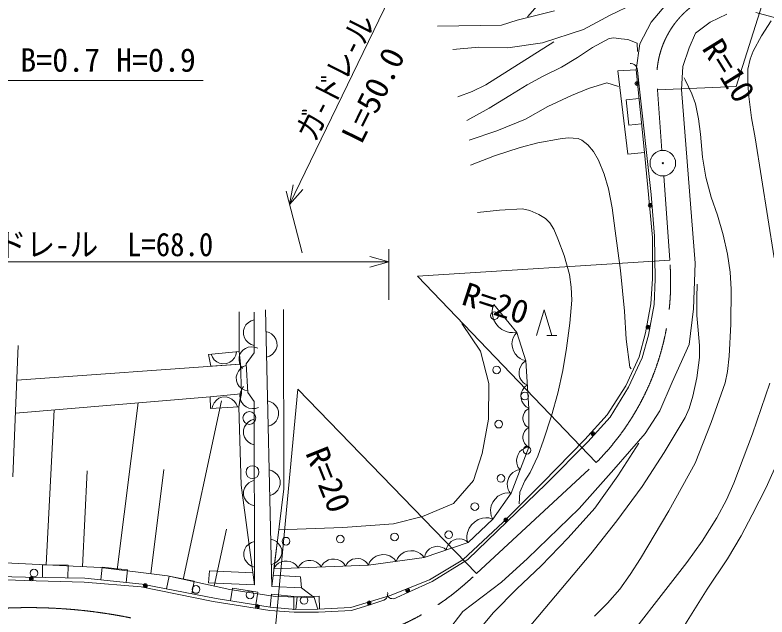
# Model space of a CAD drawing. Units: millimetres, scale not verified. Extents: x 40000 to 680000, y 20000 to 380000.
# Drawn here: x 285008 to 343764, y 272513 to 319555 of the extents above; entities that cross this region are included whole.
import ezdxf
from ezdxf.enums import TextEntityAlignment as Align

# ---------------------------------------------------------------- set-up
doc = ezdxf.new("R2010")
doc.units = ezdxf.units.MM
doc.header["$LTSCALE"] = 1000
doc.linetypes.add('CHAIN', pattern=[18.5, 12, -1.5, 3.5, -1.5])
for name, color, linetype, lineweight in [('M-BGD', 7, 'Continuous', 13), ('M-BMK', 2, 'CHAIN', 13), ('M-BMK-SRVR', 3, 'Continuous', 13), ('M-STR-HTXT', 7, 'Continuous', 13)]:
    doc.layers.add(name, color=color, linetype=linetype, lineweight=lineweight)
doc.styles.add('ＭＳ ゴシック', font='')
doc.styles.get('ＭＳ ゴシック').set_extended_font_data('MS Gothic')

msp = doc.modelspace()

# ---------------------------------------------------------------- linework, layer by layer
at = {"layer": 'M-BGD'}
for p, q in [((331506, 319535), (333365, 320422)), ((334728, 319000), (335866, 320365)), ((327155, 319873), (324240, 319155)), ((342902, 319746), (345414, 319063)), ((324240, 319155), (323015, 318774)), ((329436, 318437), (331506, 319535)), ((339337, 319001), (340639, 319622)), ((323015, 318774), (318030, 318690)), ((333818, 317317), (334728, 319000)), ((338189, 318133), (339337, 319001)), ((326225, 317380), (329436, 318437)), ((337693, 316986), (338189, 318133)), ((323522, 317000), (326225, 317380)), ((333545, 315270), (333818, 317317)), ((319213, 316873), (321241, 317042)), ((321241, 317042), (323522, 317000)), ((337197, 315529), (337693, 316986)), ((333076, 315756), (333155, 315764)), ((333155, 315764), (333279, 315738)), ((333279, 315738), (333385, 315689)), ((333385, 315689), (333495, 315601)), ((333495, 315601), (333566, 315508)), ((337073, 313730), (337197, 315529)), ((332101, 315201), (333545, 315270)), ((332895, 308678), (332101, 315201)), ((333545, 315270), (334182, 308809)), ((334182, 308809), (333545, 315270)), ((333566, 315508), (333621, 315374)), ((333621, 315374), (333639, 315215)), ((333639, 315215), (333750, 314221)), ((333750, 314221), (334721, 305529)), ((338158, 300164), (337073, 313730)), ((333766, 313035), (332771, 312937)), ((332771, 312937), (332967, 310946)), ((332967, 310946), (333962, 311044)), ((334182, 308809), (332895, 308678)), ((334501, 305534), (334182, 308809)), ((334819, 302181), (334501, 305534)), ((334721, 305529), (334985, 302264)), ((334819, 298951), (334819, 302181)), ((334985, 302264), (335030, 298910)), ((338034, 296599), (338158, 300164)), ((334683, 296995), (334819, 298951)), ((335030, 298910), (334941, 296925)), ((322431, 296944), (322322, 296636)), ((322431, 296944), (324231, 294754)), ((334273, 294720), (334683, 296995)), ((334941, 296925), (334500, 294529)), ((302516, 293249), (302516, 296357)), ((303694, 296325), (303694, 293151)), ((305068, 274897), (304577, 296521)), ((305984, 296554), (306017, 282519)), ((322322, 296636), (322299, 296400)), ((322299, 296400), (322311, 296120)), ((325752, 294509), (326352, 296509)), ((326352, 296509), (326952, 294509)), ((337693, 293808), (338034, 296599)), ((303454, 295658), (303254, 295538)), ((303694, 295738), (303454, 295658)), ((322311, 296120), (322395, 295754)), ((322395, 295754), (322565, 295459)), ((302934, 295138), (302854, 294898)), ((303054, 295338), (302934, 295138)), ((303254, 295538), (303054, 295338)), ((321385, 293280), (319912, 295439)), ((322565, 295459), (322778, 295199)), ((322778, 295199), (323035, 294975)), ((323035, 294975), (323378, 294822)), ((302854, 294898), (302854, 294578)), ((302854, 294578), (302934, 294338)), ((304858, 294743), (304616, 294818)), ((305061, 294628), (304858, 294743)), ((305265, 294432), (305061, 294628)), ((305390, 294235), (305265, 294432)), ((323378, 294822), (323650, 294756)), ((323650, 294756), (323886, 294733)), ((323961, 294382), (323883, 294165)), ((323886, 294733), (324209, 294781)), ((324052, 294555), (323961, 294382)), ((324231, 294754), (324052, 294555)), ((324231, 294754), (324918, 292530)), ((326552, 294509), (327352, 294509)), ((333773, 292855), (334273, 294720)), ((334500, 294529), (334015, 292765)), ((302934, 294338), (303054, 294138)), ((303054, 294138), (303254, 293938)), ((303254, 293938), (303454, 293818)), ((303454, 293818), (303694, 293738)), ((305475, 293997), (305390, 294235)), ((305482, 293677), (305475, 293997)), ((323883, 294165), (323833, 293861)), ((323833, 293861), (323870, 293584)), ((336360, 290863), (337693, 293808)), ((285263, 293741), (284837, 283476)), ((300128, 293020), (302516, 293249)), ((302261, 292984), (302318, 293230)), ((302615, 292268), (302516, 293249)), ((302516, 293249), (302615, 292268)), ((302800, 293351), (302611, 293092)), ((303006, 293497), (302800, 293351)), ((303221, 293588), (303006, 293497)), ((303500, 293632), (303221, 293588)), ((303732, 293610), (303500, 293632)), ((303973, 293533), (303732, 293610)), ((305097, 293028), (305292, 293232)), ((305292, 293232), (305408, 293435)), ((305408, 293435), (305482, 293677)), ((322039, 290761), (321385, 293280)), ((323870, 293584), (323951, 293320)), ((323951, 293320), (324077, 293070)), ((300299, 292104), (300128, 293020)), ((300327, 293039), (300430, 292808)), ((300430, 292808), (300568, 292621)), ((300568, 292621), (300786, 292441)), ((301981, 292555), (302161, 292773)), ((302161, 292773), (302261, 292984)), ((302534, 292851), (302513, 292619)), ((302513, 292619), (302556, 292340)), ((302611, 293092), (302534, 292851)), ((303694, 293151), (303073, 292301)), ((304661, 292818), (304900, 292903)), ((304900, 292903), (305097, 293028)), ((324077, 293070), (324290, 292847)), ((324290, 292847), (324476, 292712)), ((324476, 292712), (324649, 292621)), ((324649, 292621), (324909, 292557)), ((332727, 290580), (333773, 292855)), ((334015, 292765), (332956, 290470)), ((285151, 291029), (302615, 292268)), ((302615, 292268), (300299, 292104)), ((300786, 292441), (300997, 292340)), ((300997, 292340), (301243, 292283)), ((301243, 292283), (301562, 292314)), ((301562, 292314), (301793, 292417)), ((301793, 292417), (301981, 292555)), ((302556, 292340), (302647, 292125)), ((302713, 289978), (302615, 292268)), ((302647, 292125), (302793, 291919)), ((302845, 292077), (302652, 291945)), ((303080, 292170), (302845, 292077)), ((303073, 292301), (303203, 290043)), ((324524, 292125), (324424, 291890)), ((324628, 292283), (324524, 292125)), ((324735, 292404), (324628, 292283)), ((324918, 292530), (324735, 292404)), ((324918, 292530), (325147, 288800)), ((302356, 291527), (302290, 291283)), ((302464, 291734), (302356, 291527)), ((302652, 291945), (302464, 291734)), ((324424, 291890), (324400, 291660)), ((324400, 291660), (324414, 291433)), ((324414, 291433), (324466, 291208)), ((302290, 291283), (302309, 290964)), ((302309, 290964), (302402, 290729)), ((324466, 291208), (324594, 290987)), ((324594, 290987), (324717, 290842)), ((324717, 290842), (324838, 290735)), ((335384, 288622), (336360, 290863)), ((302402, 290729), (302534, 290536)), ((302534, 290536), (302745, 290348)), ((302719, 290309), (302626, 290095)), ((302868, 290514), (302719, 290309)), ((302745, 290348), (302952, 290240)), ((322006, 287980), (322039, 290761)), ((324760, 290400), (324661, 290250)), ((324861, 290514), (324760, 290400)), ((324838, 290735), (325034, 290633)), ((325034, 290633), (324861, 290514)), ((331271, 288305), (332727, 290580)), ((332956, 290470), (331500, 288132)), ((300259, 289716), (285043, 288442)), ((300259, 289716), (302647, 289945)), ((300292, 288800), (300259, 289716)), ((301178, 289695), (300943, 289601)), ((301497, 289714), (301178, 289695)), ((301742, 289648), (301497, 289714)), ((302484, 288931), (302713, 289978)), ((302647, 289945), (302484, 288931)), ((302626, 290095), (302579, 289816)), ((302579, 289816), (302598, 289584)), ((302952, 290240), (303196, 290174)), ((303203, 290043), (303694, 289356)), ((324566, 290027), (324544, 289810)), ((324544, 289810), (324557, 289594)), ((324661, 290250), (324566, 290027)), ((292997, 276205), (294627, 289245)), ((298141, 275453), (301138, 289406)), ((300563, 289257), (300455, 289050)), ((300751, 289469), (300563, 289257)), ((300943, 289601), (300751, 289469)), ((301949, 289540), (301742, 289648)), ((302160, 289353), (301949, 289540)), ((302292, 289160), (302160, 289353)), ((302386, 288925), (302292, 289160)), ((302598, 289584), (302672, 289342)), ((302672, 289342), (302858, 289081)), ((302858, 289081), (303063, 288933)), ((303694, 289356), (303727, 275028)), ((304981, 289337), (304739, 289412)), ((305183, 289222), (304981, 289337)), ((305388, 289026), (305183, 289222)), ((324557, 289594), (324606, 289381)), ((324606, 289381), (324727, 289172)), ((324727, 289172), (324844, 289035)), ((287446, 276584), (288059, 288694)), ((302484, 288931), (300292, 288800)), ((300455, 289050), (300390, 288806)), ((302680, 282814), (302484, 288931)), ((303063, 288933), (303277, 288840)), ((303277, 288840), (303556, 288793)), ((303556, 288793), (303788, 288812)), ((303788, 288812), (304030, 288886)), ((305512, 288829), (305388, 289026)), ((305598, 288591), (305512, 288829)), ((305605, 288271), (305598, 288591)), ((324817, 288500), (324727, 288320)), ((324907, 288620), (324817, 288500)), ((324844, 289035), (324958, 288933)), ((324997, 288710), (324907, 288620)), ((324958, 288933), (325144, 288837)), ((325147, 288800), (324997, 288710)), ((325147, 288800), (325147, 285791)), ((334237, 286855), (335384, 288622)), ((303697, 287968), (303458, 287888)), ((305415, 287826), (305530, 288029)), ((305530, 288029), (305605, 288271)), ((321515, 285298), (322006, 287980)), ((324727, 288320), (324697, 288140)), ((324697, 288140), (324697, 287960)), ((324697, 287960), (324727, 287780)), ((329534, 286373), (331271, 288305)), ((331500, 288132), (329779, 286190)), ((302939, 287367), (302859, 287126)), ((303058, 287567), (302939, 287367)), ((303258, 287767), (303058, 287567)), ((303458, 287888), (303258, 287767)), ((304784, 287412), (305022, 287497)), ((305022, 287497), (305220, 287622)), ((305220, 287622), (305415, 287826)), ((324727, 287780), (324817, 287600)), ((324817, 287600), (324907, 287480)), ((324907, 287480), (324997, 287390)), ((324997, 287390), (325147, 287300)), ((302859, 287126), (302860, 286806)), ((302860, 286806), (302941, 286567)), ((324727, 286820), (324697, 286640)), ((324817, 287000), (324727, 286820)), ((324907, 287120), (324817, 287000)), ((324997, 287210), (324907, 287120)), ((325147, 287300), (324997, 287210)), ((331787, 284033), (334237, 286855)), ((302941, 286567), (303061, 286367)), ((303061, 286367), (303261, 286167)), ((303261, 286167), (303462, 286048)), ((324697, 286640), (324697, 286460)), ((324697, 286460), (324727, 286280)), ((324727, 286280), (324817, 286100)), ((326256, 283030), (329534, 286373)), ((329779, 286190), (326514, 282925)), ((303462, 286048), (303702, 285968)), ((325147, 285791), (323773, 282192)), ((324621, 285585), (324433, 285412)), ((324781, 285686), (324621, 285585)), ((324929, 285752), (324781, 285686)), ((324817, 286100), (324907, 285980)), ((324907, 285980), (324997, 285890)), ((325147, 285791), (324929, 285752)), ((324997, 285890), (325147, 285800)), ((320828, 283171), (321515, 285298)), ((324235, 285000), (324189, 284773)), ((324316, 285213), (324235, 285000)), ((324433, 285412), (324316, 285213)), ((324189, 284773), (324214, 284520)), ((324214, 284520), (324266, 284337)), ((290274, 276440), (290653, 283936)), ((295614, 275878), (296633, 284033)), ((305103, 283931), (304861, 284006)), ((305306, 283816), (305103, 283931)), ((305510, 283620), (305306, 283816)), ((323915, 283799), (323718, 283617)), ((324084, 283906), (323915, 283799)), ((324239, 283975), (324084, 283906)), ((324469, 284016), (324239, 283975)), ((324266, 284337), (324332, 284190)), ((324332, 284190), (324469, 284016)), ((329090, 280994), (331787, 284033)), ((305635, 283423), (305510, 283620)), ((305720, 283185), (305635, 283423)), ((323595, 283407), (323509, 283183)), ((323718, 283617), (323595, 283407)), ((303727, 275028), (302680, 282814)), ((303069, 282791), (302950, 282590)), ((303269, 282991), (303069, 282791)), ((303468, 283111), (303269, 282991)), ((303708, 283192), (303468, 283111)), ((305538, 282420), (305653, 282623)), ((305653, 282623), (305728, 282865)), ((305728, 282865), (305720, 283185)), ((319258, 281372), (320828, 283171)), ((326514, 282925), (320381, 276999)), ((323138, 279912), (326256, 283030)), ((323509, 283183), (323461, 282945)), ((323461, 282945), (323487, 282678)), ((323487, 282678), (323542, 282486)), ((302950, 282590), (302870, 282350)), ((302870, 282350), (302871, 282030)), ((302871, 282030), (302951, 281790)), ((304907, 282006), (305145, 282091)), ((306017, 282519), (305068, 274897)), ((305145, 282091), (305342, 282216)), ((305342, 282216), (305538, 282420)), ((323773, 282192), (322341, 280164)), ((323035, 282101), (322739, 281942)), ((323273, 282178), (323035, 282101)), ((323482, 282214), (323273, 282178)), ((323773, 282192), (323482, 282214)), ((323542, 282486), (323612, 282331)), ((323612, 282331), (323756, 282147)), ((302951, 281790), (303072, 281591)), ((303072, 281591), (303272, 281391)), ((322353, 281481), (322221, 281207)), ((322526, 281726), (322353, 281481)), ((322739, 281942), (322526, 281726)), ((303272, 281391), (303473, 281272)), ((303473, 281272), (303713, 281192)), ((316837, 280358), (319258, 281372)), ((322221, 281207), (322170, 280875)), ((322170, 280875), (322177, 280625)), ((325059, 277091), (329090, 280994)), ((314580, 279802), (316837, 280358)), ((322177, 280625), (322213, 280416)), ((322213, 280416), (322331, 280150)), ((310622, 279507), (314580, 279802)), ((319989, 276988), (323138, 279912)), ((322341, 280164), (320411, 278332)), ((320687, 279710), (320489, 279448)), ((320922, 279933), (320687, 279710)), ((321194, 280117), (320922, 279933)), ((321541, 280223), (321194, 280117)), ((321809, 280254), (321541, 280223)), ((322038, 280248), (321809, 280254)), ((322341, 280164), (322038, 280248)), ((300578, 274930), (301530, 279364)), ((305240, 276274), (305618, 279311)), ((305618, 279311), (310622, 279507)), ((320366, 279108), (320320, 278841)), ((320489, 279448), (320366, 279108)), ((305226, 278525), (304984, 278600)), ((305429, 278410), (305226, 278525)), ((319282, 278516), (319090, 278412)), ((319487, 278586), (319282, 278516)), ((319703, 278622), (319487, 278586)), ((319942, 278590), (319703, 278622)), ((320113, 278534), (319942, 278590)), ((320251, 278467), (320113, 278534)), ((320320, 278841), (320315, 278612)), ((320315, 278612), (320383, 278305)), ((303080, 278014), (302961, 277814)), ((303280, 278215), (303080, 278014)), ((303479, 278335), (303280, 278215)), ((303719, 278416), (303479, 278335)), ((305633, 278214), (305429, 278410)), ((305758, 278017), (305633, 278214)), ((305843, 277779), (305758, 278017)), ((320411, 278332), (316976, 277154)), ((317580, 277932), (317387, 277828)), ((317784, 278002), (317580, 277932)), ((318000, 278038), (317784, 278002)), ((318239, 278006), (318000, 278038)), ((318411, 277950), (318239, 278006)), ((318548, 277883), (318411, 277950)), ((318752, 277953), (318708, 277748)), ((318819, 278090), (318752, 277953)), ((318920, 278239), (318819, 278090)), ((319090, 278412), (318920, 278239)), ((320411, 278332), (320251, 278467)), ((302961, 277814), (302881, 277574)), ((302881, 277574), (302882, 277254)), ((305776, 277217), (305850, 277459)), ((305850, 277459), (305843, 277779)), ((313487, 277348), (313231, 277269)), ((313748, 277383), (313487, 277348)), ((314016, 277375), (313748, 277383)), ((314295, 277280), (314016, 277375)), ((315167, 277398), (315010, 277243)), ((315411, 277564), (315167, 277398)), ((315667, 277643), (315411, 277564)), ((315928, 277678), (315667, 277643)), ((316196, 277670), (315928, 277678)), ((316475, 277575), (316196, 277670)), ((316667, 277467), (316475, 277575)), ((316816, 277354), (316667, 277467)), ((316976, 277154), (316816, 277354)), ((317049, 277370), (317006, 277164)), ((317117, 277507), (317049, 277370)), ((317218, 277656), (317117, 277507)), ((317387, 277828), (317218, 277656)), ((318708, 277748), (318548, 277883)), ((279355, 276991), (291688, 276369)), ((302882, 277254), (302962, 277014)), ((302962, 277014), (303083, 276814)), ((303083, 276814), (303283, 276615)), ((305268, 276685), (305465, 276810)), ((305465, 276810), (305660, 277014)), ((305817, 276829), (305594, 276706)), ((305660, 277014), (305776, 277217)), ((306044, 276876), (305817, 276829)), ((306272, 276885), (306044, 276876)), ((306501, 276856), (306272, 276885)), ((306733, 276751), (306501, 276856)), ((306890, 276643), (306733, 276751)), ((307474, 276758), (307334, 276645)), ((307685, 276875), (307474, 276758)), ((307899, 276919), (307685, 276875)), ((308115, 276928), (307899, 276919)), ((308333, 276900), (308115, 276928)), ((308553, 276801), (308333, 276900)), ((308701, 276699), (308553, 276801)), ((309291, 276852), (309144, 276732)), ((309515, 276975), (309291, 276852)), ((309741, 277022), (309515, 276975)), ((309969, 277031), (309741, 277022)), ((310198, 277002), (309969, 277031)), ((310430, 276897), (310198, 277002)), ((310587, 276789), (310430, 276897)), ((310705, 276680), (310587, 276789)), ((311031, 276791), (310927, 276678)), ((311171, 276904), (311031, 276791)), ((311382, 277021), (311171, 276904)), ((311597, 277065), (311382, 277021)), ((311812, 277074), (311597, 277065)), ((312030, 277046), (311812, 277074)), ((312250, 276947), (312030, 277046)), ((312398, 276844), (312250, 276947)), ((312510, 276741), (312398, 276844)), ((312625, 276565), (312510, 276741)), ((312717, 276800), (312616, 276564)), ((316976, 277154), (312625, 276565)), ((312830, 276948), (312717, 276800)), ((312987, 277103), (312830, 276948)), ((313231, 277269), (312987, 277103)), ((314487, 277172), (314295, 277280)), ((314636, 277059), (314487, 277172)), ((314796, 276859), (314636, 277059)), ((314897, 277095), (314796, 276859)), ((315010, 277243), (314897, 277095)), ((317385, 275413), (319989, 276988)), ((320381, 276999), (317601, 275278)), ((323013, 275231), (325059, 277091)), ((287161, 276595), (287144, 275595)), ((289161, 276560), (287161, 276595)), ((289144, 275560), (289161, 276560)), ((291688, 276369), (296922, 275715)), ((291807, 276407), (291707, 275412)), ((293797, 276206), (291807, 276407)), ((293697, 275212), (293797, 276206)), ((303283, 276615), (303484, 276495)), ((303484, 276495), (303724, 276416)), ((305030, 276600), (305268, 276685)), ((305337, 276468), (305231, 276274)), ((312625, 276565), (305240, 276274)), ((305447, 276586), (305337, 276468)), ((305594, 276706), (305447, 276586)), ((307008, 276534), (306890, 276643)), ((307129, 276348), (307008, 276534)), ((307230, 276533), (307129, 276348)), ((307334, 276645), (307230, 276533)), ((308813, 276595), (308701, 276699)), ((308928, 276419), (308813, 276595)), ((309034, 276614), (308928, 276419)), ((309144, 276732), (309034, 276614)), ((310827, 276494), (310705, 276680)), ((310927, 276678), (310827, 276494)), ((279381, 275823), (285814, 275619)), ((285721, 275365), (279455, 275585)), ((285814, 275619), (290474, 275537)), ((297044, 275689), (296851, 274708)), ((296922, 275715), (301797, 274668)), ((299006, 275302), (297044, 275689)), ((300128, 275191), (300194, 276107)), ((300194, 276107), (303600, 275972)), ((307325, 275649), (305178, 275783)), ((307391, 274799), (307325, 275649)), ((290398, 275232), (285721, 275365)), ((294854, 274879), (290398, 275232)), ((290474, 275537), (294930, 275087)), ((294930, 275087), (300734, 273943)), ((298813, 274321), (299006, 275302)), ((303727, 275028), (300128, 275191)), ((314332, 274191), (317385, 275413)), ((317601, 275278), (315748, 274440)), ((320005, 272937), (323013, 275231)), ((300502, 273732), (294854, 274879)), ((301797, 274668), (305330, 274112)), ((302005, 274757), (301851, 273769)), ((303981, 274450), (302005, 274757)), ((303828, 273462), (303981, 274450)), ((305068, 274897), (307391, 274799)), ((307391, 274799), (308372, 274046)), ((314102, 274422), (314126, 274346)), ((315748, 274440), (314837, 274028)), ((300734, 273943), (304945, 273288)), ((305053, 274283), (304951, 273288)), ((307042, 274080), (305053, 274283)), ((305330, 274112), (308372, 274046)), ((308782, 274128), (306783, 274080)), ((306783, 274080), (306806, 273081)), ((306941, 273085), (307042, 274080)), ((308372, 274046), (308665, 273125)), ((308806, 273128), (308782, 274128)), ((311246, 273259), (314332, 274191)), ((313831, 273813), (313678, 273766)), ((313953, 273893), (313831, 273813)), ((314030, 273980), (313953, 273893)), ((314096, 274106), (314030, 273980)), ((314109, 274181), (314084, 274236)), ((314123, 274219), (314096, 274106)), ((314168, 274098), (314109, 274181)), ((314126, 274346), (314123, 274219)), ((314272, 274014), (314168, 274098)), ((314360, 273966), (314272, 274014)), ((314458, 273944), (314360, 273966)), ((314592, 273939), (314458, 273944)), ((314691, 273962), (314592, 273939)), ((314837, 274028), (314691, 273962)), ((304914, 273026), (300502, 273732)), ((304945, 273288), (306948, 273084)), ((308665, 273125), (311246, 273259)), ((312724, 273467), (311312, 273026)), ((313678, 273766), (312724, 273467)), ((306811, 272894), (304914, 273026)), ((308709, 272894), (306811, 272894)), ((306948, 273084), (308665, 273125)), ((311312, 273026), (308709, 272894)), ((318734, 271262), (320005, 272937))]:
    msp.add_line(p, q, dxfattribs=at)
for points in [[(325057, 319414), (331361, 326594), (333426, 328985), (335628, 331359), (336764, 332374), (337909, 333266), (339409, 334316)], [(344325, 300588), (342842, 309949), (342553, 311522), (342354, 313177), (342257, 314170), (342276, 315333), (342451, 316116), (342686, 316742), (343329, 317932), (344084, 319111)], [(319606, 313163), (320732, 313585), (321809, 314100), (327107, 317463)], [(320306, 311315), (322065, 312268), (323671, 313258), (325024, 314112), (326269, 314782), (327705, 315490), (328962, 316226), (330125, 317008), (331429, 317728), (331794, 317777), (332383, 317708), (332887, 317639), (333609, 317366), (333659, 316716)], [(330298, 272584), (331298, 273585), (332258, 274692), (333087, 275820), (333889, 277094), (336095, 280805), (338163, 284541), (339400, 287714), (340493, 290822), (340684, 291703), (340823, 292893), (340939, 295400), (340960, 298134), (340877, 299467), (340685, 300856), (340348, 302381), (339894, 303915), (339408, 305316), (338984, 306871), (338733, 308452), (338558, 310233), (338418, 311434), (338173, 312603), (337893, 313400), (337373, 314484), (337285, 314652)], [(320506, 309765), (322657, 310515), (324886, 311405), (326650, 312395), (328494, 313278), (329808, 313816), (331258, 314266), (332158, 313966)], [(320606, 307815), (322469, 308539), (324486, 309205), (325850, 309560), (327616, 309889), (328218, 309958), (329014, 309896), (329287, 309784), (329769, 309418), (330205, 308893), (330604, 308200), (331047, 307110), (331392, 305963), (331673, 304476), (331894, 302691), (332309, 299587), (332630, 296424), (332773, 294217), (333056, 292041), (333158, 291912)], [(321156, 304114), (322857, 304314), (324654, 304415), (325237, 304275), (325940, 303973), (326449, 303649), (326788, 303317), (327107, 302817), (327427, 302068), (327909, 300765), (328340, 299271), (328475, 298278), (328506, 297263), (328357, 295469), (328090, 293522), (327808, 291762), (327421, 290004), (326938, 288236), (326304, 286339), (325847, 285083), (325249, 283815), (324837, 283147), (324456, 282267), (324407, 281360)], [(324064, 270383), (330002, 277456), (332034, 280027), (334015, 282709), (335740, 285372), (337371, 288105), (337681, 288817), (337971, 289772), (338280, 291190), (338496, 292779), (338505, 293726), (338391, 294921), (338289, 296064), (338278, 297463), (338314, 298515)], [(327652, 261659), (328669, 264152), (329770, 266555), (330646, 267892), (331593, 269152), (337503, 276770), (338696, 278449), (339846, 280263), (340606, 281672), (341188, 282957), (342623, 286819), (343984, 290794)], [(333762, 286085), (332100, 283552), (330312, 281021), (328226, 278698), (326114, 276496), (324222, 274712), (322402, 272856), (321078, 271280), (319842, 269636), (318339, 267005), (316721, 264434), (315602, 263203), (314232, 261877), (313457, 261654), (312662, 261541), (311472, 261407), (310242, 261394), (308852, 261466), (307482, 261655), (306507, 261885), (305417, 262013), (304668, 262010)], [(344674, 284785), (343702, 282632), (342620, 280490), (341760, 278856), (340681, 277053), (339085, 274678), (337404, 271976), (336711, 270748), (336009, 269268), (335662, 268207), (335403, 267036), (335319, 266592)]]:
    msp.add_lwpolyline(points, dxfattribs=at)
for centre, radius in [((333601, 314204), 150), ((333601, 314204), 90), ((333601, 314204), 30), ((334639, 304675), 150), ((334639, 304675), 90), ((334639, 304675), 30), ((322471, 296060), 300), ((334464, 295163), 150), ((334464, 295163), 90), ((334464, 295163), 30), ((322638, 291821), 300), ((324841, 289785), 300), ((303318, 288065), 500), ((322805, 287582), 300), ((330153, 286838), 150), ((330153, 286838), 90), ((330153, 286838), 30), ((325009, 285546), 300), ((303564, 283830), 500), ((322973, 283342), 300), ((320937, 281139), 300), ((323360, 280086), 150), ((323360, 280086), 90), ((323360, 280086), 30), ((318901, 278936), 300), ((306182, 278434), 300), ((310422, 278601), 300), ((314661, 278769), 300), ((286487, 275939), 300), ((286287, 275499), 150), ((286287, 275499), 90), ((286287, 275499), 30), ((295192, 274964), 150), ((295192, 274964), 90), ((295192, 274964), 30), ((299151, 274661), 300), ((303372, 274235), 300), ((315686, 274577), 150), ((315686, 274577), 90), ((315686, 274577), 30), ((307593, 273809), 300), ((303934, 273335), 150), ((303934, 273335), 90), ((303934, 273335), 30), ((312679, 273611), 150), ((312679, 273611), 90), ((312679, 273611), 30)]:
    msp.add_circle(centre, radius, dxfattribs=at)
at = {"layer": 'M-BMK'}
for p, q in [((335557, 308975), (335223, 313703)), ((336165, 300385), (335698, 306980)), ((321071, 275921), (330426, 284580))]:
    msp.add_line(p, q, dxfattribs=at)
for centre, radius, start, end in [((342154, 314682), 7000, 76.85404, 188.03635), ((316238, 298677), 20000, 315.18465, 4.89902), ((307002, 290136), 20000, 264.89894, 314.7047), ((286077, 233244), 40000, 78.5106, 121.86966)]:
    msp.add_arc(centre, radius, start, end, dxfattribs=at)
at = {"layer": 'M-BMK-SRVR'}
for radius in [1000, 40]:
    msp.add_circle((335628, 307978), radius, dxfattribs=at)
at = {"layer": 'M-STR-HTXT'}
for p, q in [((306460, 304757), (315700, 323857)), ((341347, 313960), (343746, 321498)), ((271025, 314427), (299708, 314427)), ((335223, 313703), (341347, 313960)), ((306460, 304757), (306735, 306290)), ((307439, 300972), (306191, 305798)), ((307491, 305924), (306460, 304757)), ((314226, 301267), (314226, 297305)), ((270876, 300267), (314226, 300267)), ((312726, 300687), (314226, 300267)), ((314226, 300267), (312726, 299847)), ((316463, 299143), (336165, 300385)), ((330426, 284580), (316463, 299143)), ((305223, 270215), (307108, 290312)), ((307108, 290312), (321071, 275921))]:
    msp.add_line(p, q, dxfattribs=at)

# ---------------------------------------------------------------- texts
at = {"layer": 'M-STR-HTXT', "style": 'ＭＳ ゴシック'}
for s, rotation, width, p in [('ガ-ドレ-ル', 63.1, 0.85, (308928, 309325)), ('R=10', 301.9, 1.05, (338159, 316670)), ('L=50.0', 63.8, 1.05, (312563, 309115)), ('R=20', 342.1, 1.05, (319624, 296441)), ('R=20', 291.8, 1.05, (307162, 285134))]:
    msp.add_text(s, height=1833, rotation=rotation, dxfattribs=dict(at, width=width)).set_placement(p, align=Align.BOTTOM_LEFT)
msp.add_text('函渠 L=4.1 B=0.7 H=0.9', height=1833, dxfattribs=at).set_placement((271692, 314575), align=Align.BOTTOM_LEFT)
at = {"layer": 'M-STR-HTXT', "style": 'ＭＳ ゴシック', "width": 0.9}
msp.add_text('ガ-ドレ-ル\u3000L=68.0', height=1833, dxfattribs=at).set_placement((280266, 300158), align=Align.BOTTOM_LEFT)

doc.saveas('drawing.dxf')
